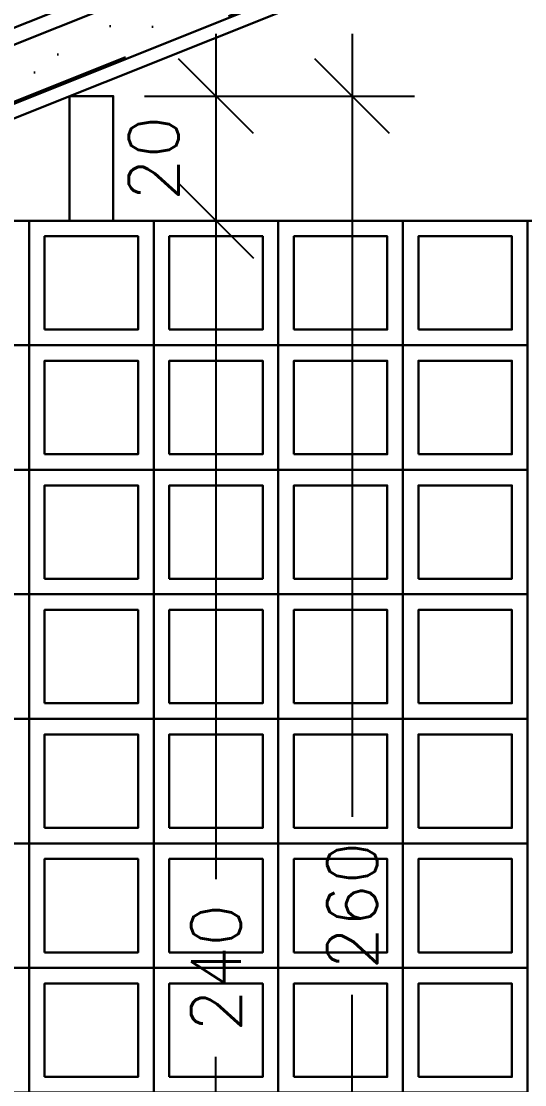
# Model space of a CAD drawing. Header units: millimetres. Extents: x -4228 to 27092, y -6721 to 984.
# Drawn here: x 7806.3 to 7887.2, y -6488.2 to -6317.4 of the extents above; entities that cross this region are included whole.
import ezdxf

# ---------------------------------------------------------------- set-up
doc = ezdxf.new("R2010")
doc.units = ezdxf.units.MM
doc.header["$LTSCALE"] = 50
doc.layers.get('0').update_dxf_attribs({"lineweight": 0})
for name, color, linetype in [('cobogo', 7, 'Continuous'), ('cota', 1, 'Continuous'), ('estruturametalica', 2, 'Continuous'), ('gesso', 7, 'Continuous'), ('hatch', 2, 'Continuous'), ('madeiramento', 2, 'Continuous'), ('PAREDES3', 2, 'Continuous')]:
    doc.layers.add(name, color=color, linetype=linetype)
doc.styles.add('ROMANS', font='romans.shx')
doc.dimstyles.new('1_50', dxfattribs={"dimscale": 0, "dimtxt": 8, "dimasz": 12, "dimexe": 10, "dimexo": 5, "dimgap": 4, "dimtad": 0, "dimdec": 0, "dimzin": 1, "dimdsep": 46, "dimtxsty": 'ROMANS', "dimblk": 'OBLIQUE', "dimcen": 10, "dimdle": 10, "dimclrd": 1, "dimclre": 1, "dimclrt": 7, "dimaunit": 1, "dimadec": 0, "dimazin": 0, "dimtm": 1e-09, "dimtfac": 1, "dimtdec": 0, "dimtmove": 2, "dimatfit": 3, "dimldrblk": 'OBLIQUE', "dimfxl": 1, "dimtolj": 1, "dimtzin": 0, "dimarcsym": 0})

# ---------------------------------------------------------------- blocks, each defined once
blk = doc.blocks.new('_OBLIQUE')
at = {"color": 0, "linetype": 'ByBlock'}
blk.add_line((-0.5, -0.5), (0.5, 0.5), dxfattribs=at)
blk = doc.blocks.new('*D33')
at = {"layer": 'cota', "color": 1, "linetype": 'Continuous', "lineweight": -2}
for p, q in [((7837.6, -6339.46), (7837.6, -6455.18)), ((7826.1, -6349.46), (7847.6, -6349.46)), ((7837.6, -6599.46), (7837.6, -6483.75)), ((7829.71, -6589.46), (7847.6, -6589.46))]:
    blk.add_line(p, q, dxfattribs=at)
at = {"layer": 'Defpoints', "color": 0, "linetype": 'Continuous', "lineweight": 30}
for p in [(7821.1, -6349.46), (7824.71, -6589.46), (7837.6, -6589.46)]:
    blk.add_point(p, dxfattribs=at)
at = {"layer": 'cota', "color": 1, "linetype": 'Continuous', "lineweight": -2, "xscale": 12, "yscale": 12, "zscale": 12}
for p, rotation in [((7837.6, -6349.46), 90), ((7837.6, -6589.46), 270)]:
    blk.add_blockref('_OBLIQUE', p, dxfattribs=dict(at, rotation=rotation))
at = {"layer": 'cota', "color": 7, "linetype": 'Continuous', "lineweight": 30, "insert": (7837.6, -6469.46), "char_height": 8, "attachment_point": 5, "rotation": 90, "style": 'ROMANS'}
blk.add_mtext('\\A1;240', dxfattribs=at)
blk = doc.blocks.new('*D34')
at = {"layer": 'cota', "color": 1, "linetype": 'Continuous', "lineweight": -2}
for p, q in [((7859.47, -6319.46), (7859.47, -6445.18)), ((7826.1, -6329.46), (7869.47, -6329.46)), ((7859.47, -6599.46), (7859.47, -6473.75)), ((7826.1, -6589.46), (7869.47, -6589.46))]:
    blk.add_line(p, q, dxfattribs=at)
at = {"layer": 'Defpoints', "color": 0, "linetype": 'Continuous', "lineweight": 30}
for p in [(7821.1, -6329.46), (7821.1, -6589.46), (7859.47, -6589.46)]:
    blk.add_point(p, dxfattribs=at)
at = {"layer": 'cota', "color": 1, "linetype": 'Continuous', "lineweight": -2, "xscale": 12, "yscale": 12, "zscale": 12}
for p, rotation in [((7859.47, -6329.46), 90), ((7859.47, -6589.46), 270)]:
    blk.add_blockref('_OBLIQUE', p, dxfattribs=dict(at, rotation=rotation))
at = {"layer": 'cota', "color": 7, "linetype": 'Continuous', "lineweight": 30, "insert": (7859.47, -6459.46), "char_height": 8, "attachment_point": 5, "rotation": 90, "style": 'ROMANS'}
blk.add_mtext('\\A1;260', dxfattribs=at)
blk = doc.blocks.new('*D35')
at = {"layer": 'cota', "color": 1, "linetype": 'Continuous', "lineweight": -2}
for p, q in [((7837.6, -6319.46), (7837.6, -6359.46)), ((7826.1, -6329.46), (7847.6, -6329.46)), ((7826.1, -6349.46), (7847.6, -6349.46))]:
    blk.add_line(p, q, dxfattribs=at)
at = {"layer": 'Defpoints', "color": 0, "linetype": 'Continuous', "lineweight": 30}
for p in [(7821.1, -6329.46), (7821.1, -6349.46), (7837.6, -6349.46)]:
    blk.add_point(p, dxfattribs=at)
at = {"layer": 'cota', "color": 1, "linetype": 'Continuous', "lineweight": -2, "xscale": 12, "yscale": 12, "zscale": 12}
for p, rotation in [((7837.6, -6329.46), 90), ((7837.6, -6349.46), 270)]:
    blk.add_blockref('_OBLIQUE', p, dxfattribs=dict(at, rotation=rotation))
at = {"layer": 'cota', "color": 7, "linetype": 'Continuous', "lineweight": 30, "insert": (7827.6, -6339.46), "char_height": 8, "attachment_point": 5, "rotation": 90, "style": 'ROMANS'}
blk.add_mtext('\\A1;20', dxfattribs=at)

msp = doc.modelspace()

# ---------------------------------------------------------------- hatches: boundary and pattern name
at = {"layer": 'hatch', "linetype": 'Continuous', "lineweight": 30}
h = msp.add_hatch(dxfattribs=at)
h.set_pattern_fill('AR-SAND', color=256, scale=0.3, style=0)
h.set_pattern_definition([(37.5, (2415.487, -6249.661), (-0.48001, 14.682397), [0, -11.5824, 0, -12.954, 0, -12.3825]), (7.5, (2415.487, -6249.661), (13.4857, 21.50475), [0, -6.2484, 0, -10.4394, 0, -4.0005]), (327.5, (2406.115, -6249.661), (23.72977, 0.043116), [0, -3.81, 0, -13.716, 0, -17.907]), (317.5, (2406.115, -6249.661), (22.90669, 6.68788), [0, -1.905, 0, -8.9916, 0, -10.287])])
h.paths.add_polyline_path([(8157.6, -6192.06), (8157.6, -6177.52), (7703.52, -6359.15), (7704.6, -6361.83), (7733.18, -6361.83)])
h = msp.add_hatch(dxfattribs=at)
h.set_pattern_fill('AR-RROOF', color=3, scale=0.5, style=0)
h.set_pattern_definition([(201.8014, (2309.487, -4319.716), (-21.224977, -22.16831), [190.5, -25.4, 63.5, -12.7]), (201.8014, (2296.163, -4331.885), (18.064814, -10.96624), [38.1, -4.191, 76.2, -9.525]), (201.80141, (2307.601, -4332.0975), (-58.156437, -32.427048), [101.6, -17.78, 50.8, -12.7])])
h.paths.add_polyline_path([(7733.18, -6361.83), (8157.6, -6192.06), (8157.6, -6177.52), (7703.52, -6359.15), (7704.6, -6361.83)])

# ---------------------------------------------------------------- linework, layer by layer
at = {"layer": 'cobogo', "color": 3, "linetype": 'Continuous', "lineweight": 30}
for points in [[(7787.6, -6369.46), (7807.6, -6369.46), (7807.6, -6349.46), (7787.6, -6349.46)], [(7787.6, -6369.46), (7807.6, -6369.46), (7807.6, -6349.46), (7787.6, -6349.46)], [(7787.6, -6369.46), (7807.6, -6369.46), (7807.6, -6349.46), (7787.6, -6349.46)], [(7787.6, -6369.46), (7807.6, -6369.46), (7807.6, -6349.46), (7787.6, -6349.46)], [(7807.6, -6369.46), (7827.6, -6369.46), (7827.6, -6349.46), (7807.6, -6349.46)], [(7807.6, -6369.46), (7827.6, -6369.46), (7827.6, -6349.46), (7807.6, -6349.46)], [(7807.6, -6369.46), (7827.6, -6369.46), (7827.6, -6349.46), (7807.6, -6349.46)], [(7807.6, -6369.46), (7827.6, -6369.46), (7827.6, -6349.46), (7807.6, -6349.46)], [(7827.6, -6369.46), (7847.6, -6369.46), (7847.6, -6349.46), (7827.6, -6349.46)], [(7827.6, -6369.46), (7847.6, -6369.46), (7847.6, -6349.46), (7827.6, -6349.46)], [(7827.6, -6369.46), (7847.6, -6369.46), (7847.6, -6349.46), (7827.6, -6349.46)], [(7827.6, -6369.46), (7847.6, -6369.46), (7847.6, -6349.46), (7827.6, -6349.46)], [(7847.6, -6369.46), (7867.6, -6369.46), (7867.6, -6349.46), (7847.6, -6349.46)], [(7847.6, -6369.46), (7867.6, -6369.46), (7867.6, -6349.46), (7847.6, -6349.46)], [(7847.6, -6369.46), (7867.6, -6369.46), (7867.6, -6349.46), (7847.6, -6349.46)], [(7847.6, -6369.46), (7867.6, -6369.46), (7867.6, -6349.46), (7847.6, -6349.46)], [(7867.6, -6369.46), (7887.6, -6369.46), (7887.6, -6349.46), (7867.6, -6349.46)], [(7867.6, -6369.46), (7887.6, -6369.46), (7887.6, -6349.46), (7867.6, -6349.46)], [(7867.6, -6369.46), (7887.6, -6369.46), (7887.6, -6349.46), (7867.6, -6349.46)], [(7867.6, -6369.46), (7887.6, -6369.46), (7887.6, -6349.46), (7867.6, -6349.46)], [(7787.6, -6389.46), (7807.6, -6389.46), (7807.6, -6369.46), (7787.6, -6369.46)], [(7787.6, -6389.46), (7807.6, -6389.46), (7807.6, -6369.46), (7787.6, -6369.46)], [(7787.6, -6389.46), (7807.6, -6389.46), (7807.6, -6369.46), (7787.6, -6369.46)], [(7787.6, -6389.46), (7807.6, -6389.46), (7807.6, -6369.46), (7787.6, -6369.46)], [(7807.6, -6389.46), (7827.6, -6389.46), (7827.6, -6369.46), (7807.6, -6369.46)], [(7807.6, -6389.46), (7827.6, -6389.46), (7827.6, -6369.46), (7807.6, -6369.46)], [(7807.6, -6389.46), (7827.6, -6389.46), (7827.6, -6369.46), (7807.6, -6369.46)], [(7807.6, -6389.46), (7827.6, -6389.46), (7827.6, -6369.46), (7807.6, -6369.46)], [(7827.6, -6389.46), (7847.6, -6389.46), (7847.6, -6369.46), (7827.6, -6369.46)], [(7827.6, -6389.46), (7847.6, -6389.46), (7847.6, -6369.46), (7827.6, -6369.46)], [(7827.6, -6389.46), (7847.6, -6389.46), (7847.6, -6369.46), (7827.6, -6369.46)], [(7827.6, -6389.46), (7847.6, -6389.46), (7847.6, -6369.46), (7827.6, -6369.46)], [(7847.6, -6389.46), (7867.6, -6389.46), (7867.6, -6369.46), (7847.6, -6369.46)], [(7847.6, -6389.46), (7867.6, -6389.46), (7867.6, -6369.46), (7847.6, -6369.46)], [(7847.6, -6389.46), (7867.6, -6389.46), (7867.6, -6369.46), (7847.6, -6369.46)], [(7847.6, -6389.46), (7867.6, -6389.46), (7867.6, -6369.46), (7847.6, -6369.46)], [(7867.6, -6389.46), (7887.6, -6389.46), (7887.6, -6369.46), (7867.6, -6369.46)], [(7867.6, -6389.46), (7887.6, -6389.46), (7887.6, -6369.46), (7867.6, -6369.46)], [(7867.6, -6389.46), (7887.6, -6389.46), (7887.6, -6369.46), (7867.6, -6369.46)], [(7867.6, -6389.46), (7887.6, -6389.46), (7887.6, -6369.46), (7867.6, -6369.46)], [(7787.6, -6409.46), (7807.6, -6409.46), (7807.6, -6389.46), (7787.6, -6389.46)], [(7787.6, -6409.46), (7807.6, -6409.46), (7807.6, -6389.46), (7787.6, -6389.46)], [(7787.6, -6409.46), (7807.6, -6409.46), (7807.6, -6389.46), (7787.6, -6389.46)], [(7787.6, -6409.46), (7807.6, -6409.46), (7807.6, -6389.46), (7787.6, -6389.46)], [(7807.6, -6409.46), (7827.6, -6409.46), (7827.6, -6389.46), (7807.6, -6389.46)], [(7807.6, -6409.46), (7827.6, -6409.46), (7827.6, -6389.46), (7807.6, -6389.46)], [(7807.6, -6409.46), (7827.6, -6409.46), (7827.6, -6389.46), (7807.6, -6389.46)], [(7807.6, -6409.46), (7827.6, -6409.46), (7827.6, -6389.46), (7807.6, -6389.46)], [(7827.6, -6409.46), (7847.6, -6409.46), (7847.6, -6389.46), (7827.6, -6389.46)], [(7827.6, -6409.46), (7847.6, -6409.46), (7847.6, -6389.46), (7827.6, -6389.46)], [(7827.6, -6409.46), (7847.6, -6409.46), (7847.6, -6389.46), (7827.6, -6389.46)], [(7827.6, -6409.46), (7847.6, -6409.46), (7847.6, -6389.46), (7827.6, -6389.46)], [(7847.6, -6409.46), (7867.6, -6409.46), (7867.6, -6389.46), (7847.6, -6389.46)], [(7847.6, -6409.46), (7867.6, -6409.46), (7867.6, -6389.46), (7847.6, -6389.46)], [(7847.6, -6409.46), (7867.6, -6409.46), (7867.6, -6389.46), (7847.6, -6389.46)], [(7847.6, -6409.46), (7867.6, -6409.46), (7867.6, -6389.46), (7847.6, -6389.46)], [(7867.6, -6409.46), (7887.6, -6409.46), (7887.6, -6389.46), (7867.6, -6389.46)], [(7867.6, -6409.46), (7887.6, -6409.46), (7887.6, -6389.46), (7867.6, -6389.46)], [(7867.6, -6409.46), (7887.6, -6409.46), (7887.6, -6389.46), (7867.6, -6389.46)], [(7867.6, -6409.46), (7887.6, -6409.46), (7887.6, -6389.46), (7867.6, -6389.46)], [(7787.6, -6429.46), (7807.6, -6429.46), (7807.6, -6409.46), (7787.6, -6409.46)], [(7787.6, -6429.46), (7807.6, -6429.46), (7807.6, -6409.46), (7787.6, -6409.46)], [(7787.6, -6429.46), (7807.6, -6429.46), (7807.6, -6409.46), (7787.6, -6409.46)], [(7787.6, -6429.46), (7807.6, -6429.46), (7807.6, -6409.46), (7787.6, -6409.46)], [(7807.6, -6429.46), (7827.6, -6429.46), (7827.6, -6409.46), (7807.6, -6409.46)], [(7807.6, -6429.46), (7827.6, -6429.46), (7827.6, -6409.46), (7807.6, -6409.46)], [(7807.6, -6429.46), (7827.6, -6429.46), (7827.6, -6409.46), (7807.6, -6409.46)], [(7807.6, -6429.46), (7827.6, -6429.46), (7827.6, -6409.46), (7807.6, -6409.46)], [(7827.6, -6429.46), (7847.6, -6429.46), (7847.6, -6409.46), (7827.6, -6409.46)], [(7827.6, -6429.46), (7847.6, -6429.46), (7847.6, -6409.46), (7827.6, -6409.46)], [(7827.6, -6429.46), (7847.6, -6429.46), (7847.6, -6409.46), (7827.6, -6409.46)], [(7827.6, -6429.46), (7847.6, -6429.46), (7847.6, -6409.46), (7827.6, -6409.46)], [(7847.6, -6429.46), (7867.6, -6429.46), (7867.6, -6409.46), (7847.6, -6409.46)], [(7847.6, -6429.46), (7867.6, -6429.46), (7867.6, -6409.46), (7847.6, -6409.46)], [(7847.6, -6429.46), (7867.6, -6429.46), (7867.6, -6409.46), (7847.6, -6409.46)], [(7847.6, -6429.46), (7867.6, -6429.46), (7867.6, -6409.46), (7847.6, -6409.46)], [(7867.6, -6429.46), (7887.6, -6429.46), (7887.6, -6409.46), (7867.6, -6409.46)], [(7867.6, -6429.46), (7887.6, -6429.46), (7887.6, -6409.46), (7867.6, -6409.46)], [(7867.6, -6429.46), (7887.6, -6429.46), (7887.6, -6409.46), (7867.6, -6409.46)], [(7867.6, -6429.46), (7887.6, -6429.46), (7887.6, -6409.46), (7867.6, -6409.46)], [(7787.6, -6449.46), (7807.6, -6449.46), (7807.6, -6429.46), (7787.6, -6429.46)], [(7787.6, -6449.46), (7807.6, -6449.46), (7807.6, -6429.46), (7787.6, -6429.46)], [(7787.6, -6449.46), (7807.6, -6449.46), (7807.6, -6429.46), (7787.6, -6429.46)], [(7787.6, -6449.46), (7807.6, -6449.46), (7807.6, -6429.46), (7787.6, -6429.46)], [(7807.6, -6449.46), (7827.6, -6449.46), (7827.6, -6429.46), (7807.6, -6429.46)], [(7807.6, -6449.46), (7827.6, -6449.46), (7827.6, -6429.46), (7807.6, -6429.46)], [(7807.6, -6449.46), (7827.6, -6449.46), (7827.6, -6429.46), (7807.6, -6429.46)], [(7807.6, -6449.46), (7827.6, -6449.46), (7827.6, -6429.46), (7807.6, -6429.46)], [(7827.6, -6449.46), (7847.6, -6449.46), (7847.6, -6429.46), (7827.6, -6429.46)], [(7827.6, -6449.46), (7847.6, -6449.46), (7847.6, -6429.46), (7827.6, -6429.46)], [(7827.6, -6449.46), (7847.6, -6449.46), (7847.6, -6429.46), (7827.6, -6429.46)], [(7827.6, -6449.46), (7847.6, -6449.46), (7847.6, -6429.46), (7827.6, -6429.46)], [(7847.6, -6449.46), (7867.6, -6449.46), (7867.6, -6429.46), (7847.6, -6429.46)], [(7847.6, -6449.46), (7867.6, -6449.46), (7867.6, -6429.46), (7847.6, -6429.46)], [(7847.6, -6449.46), (7867.6, -6449.46), (7867.6, -6429.46), (7847.6, -6429.46)], [(7847.6, -6449.46), (7867.6, -6449.46), (7867.6, -6429.46), (7847.6, -6429.46)], [(7867.6, -6449.46), (7887.6, -6449.46), (7887.6, -6429.46), (7867.6, -6429.46)], [(7867.6, -6449.46), (7887.6, -6449.46), (7887.6, -6429.46), (7867.6, -6429.46)], [(7867.6, -6449.46), (7887.6, -6449.46), (7887.6, -6429.46), (7867.6, -6429.46)], [(7867.6, -6449.46), (7887.6, -6449.46), (7887.6, -6429.46), (7867.6, -6429.46)], [(7787.6, -6469.46), (7807.6, -6469.46), (7807.6, -6449.46), (7787.6, -6449.46)], [(7787.6, -6469.46), (7807.6, -6469.46), (7807.6, -6449.46), (7787.6, -6449.46)], [(7787.6, -6469.46), (7807.6, -6469.46), (7807.6, -6449.46), (7787.6, -6449.46)], [(7787.6, -6469.46), (7807.6, -6469.46), (7807.6, -6449.46), (7787.6, -6449.46)], [(7807.6, -6469.46), (7827.6, -6469.46), (7827.6, -6449.46), (7807.6, -6449.46)], [(7807.6, -6469.46), (7827.6, -6469.46), (7827.6, -6449.46), (7807.6, -6449.46)], [(7807.6, -6469.46), (7827.6, -6469.46), (7827.6, -6449.46), (7807.6, -6449.46)], [(7807.6, -6469.46), (7827.6, -6469.46), (7827.6, -6449.46), (7807.6, -6449.46)], [(7827.6, -6469.46), (7847.6, -6469.46), (7847.6, -6449.46), (7827.6, -6449.46)], [(7827.6, -6469.46), (7847.6, -6469.46), (7847.6, -6449.46), (7827.6, -6449.46)], [(7827.6, -6469.46), (7847.6, -6469.46), (7847.6, -6449.46), (7827.6, -6449.46)], [(7827.6, -6469.46), (7847.6, -6469.46), (7847.6, -6449.46), (7827.6, -6449.46)], [(7847.6, -6469.46), (7867.6, -6469.46), (7867.6, -6449.46), (7847.6, -6449.46)], [(7847.6, -6469.46), (7867.6, -6469.46), (7867.6, -6449.46), (7847.6, -6449.46)], [(7847.6, -6469.46), (7867.6, -6469.46), (7867.6, -6449.46), (7847.6, -6449.46)], [(7847.6, -6469.46), (7867.6, -6469.46), (7867.6, -6449.46), (7847.6, -6449.46)], [(7867.6, -6469.46), (7887.6, -6469.46), (7887.6, -6449.46), (7867.6, -6449.46)], [(7867.6, -6469.46), (7887.6, -6469.46), (7887.6, -6449.46), (7867.6, -6449.46)], [(7867.6, -6469.46), (7887.6, -6469.46), (7887.6, -6449.46), (7867.6, -6449.46)], [(7867.6, -6469.46), (7887.6, -6469.46), (7887.6, -6449.46), (7867.6, -6449.46)], [(7787.6, -6489.46), (7807.6, -6489.46), (7807.6, -6469.46), (7787.6, -6469.46)], [(7787.6, -6489.46), (7807.6, -6489.46), (7807.6, -6469.46), (7787.6, -6469.46)], [(7787.6, -6489.46), (7807.6, -6489.46), (7807.6, -6469.46), (7787.6, -6469.46)], [(7787.6, -6489.46), (7807.6, -6489.46), (7807.6, -6469.46), (7787.6, -6469.46)], [(7807.6, -6489.46), (7827.6, -6489.46), (7827.6, -6469.46), (7807.6, -6469.46)], [(7807.6, -6489.46), (7827.6, -6489.46), (7827.6, -6469.46), (7807.6, -6469.46)], [(7807.6, -6489.46), (7827.6, -6489.46), (7827.6, -6469.46), (7807.6, -6469.46)], [(7807.6, -6489.46), (7827.6, -6489.46), (7827.6, -6469.46), (7807.6, -6469.46)], [(7827.6, -6489.46), (7847.6, -6489.46), (7847.6, -6469.46), (7827.6, -6469.46)], [(7827.6, -6489.46), (7847.6, -6489.46), (7847.6, -6469.46), (7827.6, -6469.46)], [(7827.6, -6489.46), (7847.6, -6489.46), (7847.6, -6469.46), (7827.6, -6469.46)], [(7827.6, -6489.46), (7847.6, -6489.46), (7847.6, -6469.46), (7827.6, -6469.46)], [(7847.6, -6489.46), (7867.6, -6489.46), (7867.6, -6469.46), (7847.6, -6469.46)], [(7847.6, -6489.46), (7867.6, -6489.46), (7867.6, -6469.46), (7847.6, -6469.46)], [(7847.6, -6489.46), (7867.6, -6489.46), (7867.6, -6469.46), (7847.6, -6469.46)], [(7847.6, -6489.46), (7867.6, -6489.46), (7867.6, -6469.46), (7847.6, -6469.46)], [(7867.6, -6489.46), (7887.6, -6489.46), (7887.6, -6469.46), (7867.6, -6469.46)], [(7867.6, -6489.46), (7887.6, -6489.46), (7887.6, -6469.46), (7867.6, -6469.46)], [(7867.6, -6489.46), (7887.6, -6489.46), (7887.6, -6469.46), (7867.6, -6469.46)], [(7867.6, -6489.46), (7887.6, -6489.46), (7887.6, -6469.46), (7867.6, -6469.46)]]:
    msp.add_lwpolyline(points, close=True, dxfattribs=at)
at = {"layer": 'cobogo', "linetype": 'Continuous', "lineweight": 30}
for points in [[(7810.1, -6366.96), (7825.1, -6366.96), (7825.1, -6351.96), (7810.1, -6351.96)], [(7810.1, -6366.96), (7825.1, -6366.96), (7825.1, -6351.96), (7810.1, -6351.96)], [(7810.1, -6366.96), (7825.1, -6366.96), (7825.1, -6351.96), (7810.1, -6351.96)], [(7810.1, -6366.96), (7825.1, -6366.96), (7825.1, -6351.96), (7810.1, -6351.96)], [(7830.1, -6366.96), (7845.1, -6366.96), (7845.1, -6351.96), (7830.1, -6351.96)], [(7830.1, -6366.96), (7845.1, -6366.96), (7845.1, -6351.96), (7830.1, -6351.96)], [(7830.1, -6366.96), (7845.1, -6366.96), (7845.1, -6351.96), (7830.1, -6351.96)], [(7830.1, -6366.96), (7845.1, -6366.96), (7845.1, -6351.96), (7830.1, -6351.96)], [(7850.1, -6366.96), (7865.1, -6366.96), (7865.1, -6351.96), (7850.1, -6351.96)], [(7850.1, -6366.96), (7865.1, -6366.96), (7865.1, -6351.96), (7850.1, -6351.96)], [(7850.1, -6366.96), (7865.1, -6366.96), (7865.1, -6351.96), (7850.1, -6351.96)], [(7850.1, -6366.96), (7865.1, -6366.96), (7865.1, -6351.96), (7850.1, -6351.96)], [(7870.1, -6366.96), (7885.1, -6366.96), (7885.1, -6351.96), (7870.1, -6351.96)], [(7870.1, -6366.96), (7885.1, -6366.96), (7885.1, -6351.96), (7870.1, -6351.96)], [(7870.1, -6366.96), (7885.1, -6366.96), (7885.1, -6351.96), (7870.1, -6351.96)], [(7870.1, -6366.96), (7885.1, -6366.96), (7885.1, -6351.96), (7870.1, -6351.96)], [(7810.1, -6386.96), (7825.1, -6386.96), (7825.1, -6371.96), (7810.1, -6371.96)], [(7810.1, -6386.96), (7825.1, -6386.96), (7825.1, -6371.96), (7810.1, -6371.96)], [(7810.1, -6386.96), (7825.1, -6386.96), (7825.1, -6371.96), (7810.1, -6371.96)], [(7810.1, -6386.96), (7825.1, -6386.96), (7825.1, -6371.96), (7810.1, -6371.96)], [(7830.1, -6386.96), (7845.1, -6386.96), (7845.1, -6371.96), (7830.1, -6371.96)], [(7830.1, -6386.96), (7845.1, -6386.96), (7845.1, -6371.96), (7830.1, -6371.96)], [(7830.1, -6386.96), (7845.1, -6386.96), (7845.1, -6371.96), (7830.1, -6371.96)], [(7830.1, -6386.96), (7845.1, -6386.96), (7845.1, -6371.96), (7830.1, -6371.96)], [(7850.1, -6386.96), (7865.1, -6386.96), (7865.1, -6371.96), (7850.1, -6371.96)], [(7850.1, -6386.96), (7865.1, -6386.96), (7865.1, -6371.96), (7850.1, -6371.96)], [(7850.1, -6386.96), (7865.1, -6386.96), (7865.1, -6371.96), (7850.1, -6371.96)], [(7850.1, -6386.96), (7865.1, -6386.96), (7865.1, -6371.96), (7850.1, -6371.96)], [(7870.1, -6386.96), (7885.1, -6386.96), (7885.1, -6371.96), (7870.1, -6371.96)], [(7870.1, -6386.96), (7885.1, -6386.96), (7885.1, -6371.96), (7870.1, -6371.96)], [(7870.1, -6386.96), (7885.1, -6386.96), (7885.1, -6371.96), (7870.1, -6371.96)], [(7870.1, -6386.96), (7885.1, -6386.96), (7885.1, -6371.96), (7870.1, -6371.96)], [(7810.1, -6406.96), (7825.1, -6406.96), (7825.1, -6391.96), (7810.1, -6391.96)], [(7810.1, -6406.96), (7825.1, -6406.96), (7825.1, -6391.96), (7810.1, -6391.96)], [(7810.1, -6406.96), (7825.1, -6406.96), (7825.1, -6391.96), (7810.1, -6391.96)], [(7810.1, -6406.96), (7825.1, -6406.96), (7825.1, -6391.96), (7810.1, -6391.96)], [(7830.1, -6406.96), (7845.1, -6406.96), (7845.1, -6391.96), (7830.1, -6391.96)], [(7830.1, -6406.96), (7845.1, -6406.96), (7845.1, -6391.96), (7830.1, -6391.96)], [(7830.1, -6406.96), (7845.1, -6406.96), (7845.1, -6391.96), (7830.1, -6391.96)], [(7830.1, -6406.96), (7845.1, -6406.96), (7845.1, -6391.96), (7830.1, -6391.96)], [(7850.1, -6406.96), (7865.1, -6406.96), (7865.1, -6391.96), (7850.1, -6391.96)], [(7850.1, -6406.96), (7865.1, -6406.96), (7865.1, -6391.96), (7850.1, -6391.96)], [(7850.1, -6406.96), (7865.1, -6406.96), (7865.1, -6391.96), (7850.1, -6391.96)], [(7850.1, -6406.96), (7865.1, -6406.96), (7865.1, -6391.96), (7850.1, -6391.96)], [(7870.1, -6406.96), (7885.1, -6406.96), (7885.1, -6391.96), (7870.1, -6391.96)], [(7870.1, -6406.96), (7885.1, -6406.96), (7885.1, -6391.96), (7870.1, -6391.96)], [(7870.1, -6406.96), (7885.1, -6406.96), (7885.1, -6391.96), (7870.1, -6391.96)], [(7870.1, -6406.96), (7885.1, -6406.96), (7885.1, -6391.96), (7870.1, -6391.96)], [(7810.1, -6426.96), (7825.1, -6426.96), (7825.1, -6411.96), (7810.1, -6411.96)], [(7810.1, -6426.96), (7825.1, -6426.96), (7825.1, -6411.96), (7810.1, -6411.96)], [(7810.1, -6426.96), (7825.1, -6426.96), (7825.1, -6411.96), (7810.1, -6411.96)], [(7810.1, -6426.96), (7825.1, -6426.96), (7825.1, -6411.96), (7810.1, -6411.96)], [(7830.1, -6426.96), (7845.1, -6426.96), (7845.1, -6411.96), (7830.1, -6411.96)], [(7830.1, -6426.96), (7845.1, -6426.96), (7845.1, -6411.96), (7830.1, -6411.96)], [(7830.1, -6426.96), (7845.1, -6426.96), (7845.1, -6411.96), (7830.1, -6411.96)], [(7830.1, -6426.96), (7845.1, -6426.96), (7845.1, -6411.96), (7830.1, -6411.96)], [(7850.1, -6426.96), (7865.1, -6426.96), (7865.1, -6411.96), (7850.1, -6411.96)], [(7850.1, -6426.96), (7865.1, -6426.96), (7865.1, -6411.96), (7850.1, -6411.96)], [(7850.1, -6426.96), (7865.1, -6426.96), (7865.1, -6411.96), (7850.1, -6411.96)], [(7850.1, -6426.96), (7865.1, -6426.96), (7865.1, -6411.96), (7850.1, -6411.96)], [(7870.1, -6426.96), (7885.1, -6426.96), (7885.1, -6411.96), (7870.1, -6411.96)], [(7870.1, -6426.96), (7885.1, -6426.96), (7885.1, -6411.96), (7870.1, -6411.96)], [(7870.1, -6426.96), (7885.1, -6426.96), (7885.1, -6411.96), (7870.1, -6411.96)], [(7870.1, -6426.96), (7885.1, -6426.96), (7885.1, -6411.96), (7870.1, -6411.96)], [(7810.1, -6446.96), (7825.1, -6446.96), (7825.1, -6431.96), (7810.1, -6431.96)], [(7810.1, -6446.96), (7825.1, -6446.96), (7825.1, -6431.96), (7810.1, -6431.96)], [(7810.1, -6446.96), (7825.1, -6446.96), (7825.1, -6431.96), (7810.1, -6431.96)], [(7810.1, -6446.96), (7825.1, -6446.96), (7825.1, -6431.96), (7810.1, -6431.96)], [(7830.1, -6446.96), (7845.1, -6446.96), (7845.1, -6431.96), (7830.1, -6431.96)], [(7830.1, -6446.96), (7845.1, -6446.96), (7845.1, -6431.96), (7830.1, -6431.96)], [(7830.1, -6446.96), (7845.1, -6446.96), (7845.1, -6431.96), (7830.1, -6431.96)], [(7830.1, -6446.96), (7845.1, -6446.96), (7845.1, -6431.96), (7830.1, -6431.96)], [(7850.1, -6446.96), (7865.1, -6446.96), (7865.1, -6431.96), (7850.1, -6431.96)], [(7850.1, -6446.96), (7865.1, -6446.96), (7865.1, -6431.96), (7850.1, -6431.96)], [(7850.1, -6446.96), (7865.1, -6446.96), (7865.1, -6431.96), (7850.1, -6431.96)], [(7850.1, -6446.96), (7865.1, -6446.96), (7865.1, -6431.96), (7850.1, -6431.96)], [(7870.1, -6446.96), (7885.1, -6446.96), (7885.1, -6431.96), (7870.1, -6431.96)], [(7870.1, -6446.96), (7885.1, -6446.96), (7885.1, -6431.96), (7870.1, -6431.96)], [(7870.1, -6446.96), (7885.1, -6446.96), (7885.1, -6431.96), (7870.1, -6431.96)], [(7870.1, -6446.96), (7885.1, -6446.96), (7885.1, -6431.96), (7870.1, -6431.96)], [(7810.1, -6466.96), (7825.1, -6466.96), (7825.1, -6451.96), (7810.1, -6451.96)], [(7810.1, -6466.96), (7825.1, -6466.96), (7825.1, -6451.96), (7810.1, -6451.96)], [(7810.1, -6466.96), (7825.1, -6466.96), (7825.1, -6451.96), (7810.1, -6451.96)], [(7810.1, -6466.96), (7825.1, -6466.96), (7825.1, -6451.96), (7810.1, -6451.96)], [(7830.1, -6466.96), (7845.1, -6466.96), (7845.1, -6451.96), (7830.1, -6451.96)], [(7830.1, -6466.96), (7845.1, -6466.96), (7845.1, -6451.96), (7830.1, -6451.96)], [(7830.1, -6466.96), (7845.1, -6466.96), (7845.1, -6451.96), (7830.1, -6451.96)], [(7830.1, -6466.96), (7845.1, -6466.96), (7845.1, -6451.96), (7830.1, -6451.96)], [(7850.1, -6466.96), (7865.1, -6466.96), (7865.1, -6451.96), (7850.1, -6451.96)], [(7850.1, -6466.96), (7865.1, -6466.96), (7865.1, -6451.96), (7850.1, -6451.96)], [(7850.1, -6466.96), (7865.1, -6466.96), (7865.1, -6451.96), (7850.1, -6451.96)], [(7850.1, -6466.96), (7865.1, -6466.96), (7865.1, -6451.96), (7850.1, -6451.96)], [(7870.1, -6466.96), (7885.1, -6466.96), (7885.1, -6451.96), (7870.1, -6451.96)], [(7870.1, -6466.96), (7885.1, -6466.96), (7885.1, -6451.96), (7870.1, -6451.96)], [(7870.1, -6466.96), (7885.1, -6466.96), (7885.1, -6451.96), (7870.1, -6451.96)], [(7870.1, -6466.96), (7885.1, -6466.96), (7885.1, -6451.96), (7870.1, -6451.96)], [(7810.1, -6486.96), (7825.1, -6486.96), (7825.1, -6471.96), (7810.1, -6471.96)], [(7810.1, -6486.96), (7825.1, -6486.96), (7825.1, -6471.96), (7810.1, -6471.96)], [(7810.1, -6486.96), (7825.1, -6486.96), (7825.1, -6471.96), (7810.1, -6471.96)], [(7810.1, -6486.96), (7825.1, -6486.96), (7825.1, -6471.96), (7810.1, -6471.96)], [(7830.1, -6486.96), (7845.1, -6486.96), (7845.1, -6471.96), (7830.1, -6471.96)], [(7830.1, -6486.96), (7845.1, -6486.96), (7845.1, -6471.96), (7830.1, -6471.96)], [(7830.1, -6486.96), (7845.1, -6486.96), (7845.1, -6471.96), (7830.1, -6471.96)], [(7830.1, -6486.96), (7845.1, -6486.96), (7845.1, -6471.96), (7830.1, -6471.96)], [(7850.1, -6486.96), (7865.1, -6486.96), (7865.1, -6471.96), (7850.1, -6471.96)], [(7850.1, -6486.96), (7865.1, -6486.96), (7865.1, -6471.96), (7850.1, -6471.96)], [(7850.1, -6486.96), (7865.1, -6486.96), (7865.1, -6471.96), (7850.1, -6471.96)], [(7850.1, -6486.96), (7865.1, -6486.96), (7865.1, -6471.96), (7850.1, -6471.96)], [(7870.1, -6486.96), (7885.1, -6486.96), (7885.1, -6471.96), (7870.1, -6471.96)], [(7870.1, -6486.96), (7885.1, -6486.96), (7885.1, -6471.96), (7870.1, -6471.96)], [(7870.1, -6486.96), (7885.1, -6486.96), (7885.1, -6471.96), (7870.1, -6471.96)], [(7870.1, -6486.96), (7885.1, -6486.96), (7885.1, -6471.96), (7870.1, -6471.96)]]:
    msp.add_lwpolyline(points, close=True, dxfattribs=at)
at = {"layer": 'estruturametalica', "color": 4, "linetype": 'Continuous', "lineweight": 30}
msp.add_lwpolyline([(7814.1, -6349.46), (7821.1, -6349.46), (7821.1, -6329.46), (7814.1, -6329.46)], close=True, dxfattribs=at)
at = {"layer": 'gesso', "linetype": 'Continuous', "lineweight": 30}
msp.add_line((8157.6, -6177.52), (7703.52, -6359.15), dxfattribs=at)
at = {"layer": 'madeiramento', "linetype": 'Continuous', "lineweight": 30}
msp.add_line((8157.6, -6192.06), (7733.18, -6361.83), dxfattribs=at)
at = {"layer": 'PAREDES3', "linetype": 'Continuous', "lineweight": 30}
msp.add_line((8027.6, -6349.46), (7764.1, -6349.46), dxfattribs=at)

# ---------------------------------------------------------------- dimensions: what is measured, and where the dimension line sits
at = {"layer": 'cota', "linetype": 'Continuous', "lineweight": 30}
for base, p1, p2, picture, middle in [((7859.47, -6589.46), (7821.1, -6329.46), (7821.1, -6589.46), '*D34', (7859.47, -6459.46)), ((7837.6, -6589.46), (7821.1, -6349.46), (7824.71, -6589.46), '*D33', (7837.6, -6469.46))]:
    dim = msp.add_linear_dim(base=base, p1=p1, p2=p2, angle=90, dimstyle='1_50', override={"dimscale": 1}, dxfattribs=at)
    dim.commit()
    dim.dimension.update_dxf_attribs({"geometry": picture, "text_midpoint": middle})
dim = msp.add_linear_dim(base=(7837.6, -6349.46), p1=(7821.1, -6329.46), p2=(7821.1, -6349.46), angle=90, dimstyle='1_50', override={"dimscale": 1}, dxfattribs=at)
dim.commit()
dim.dimension.update_dxf_attribs({"geometry": '*D35', "text_midpoint": (7827.6, -6339.46), "dimtype": 160})

doc.saveas('drawing.dxf')
